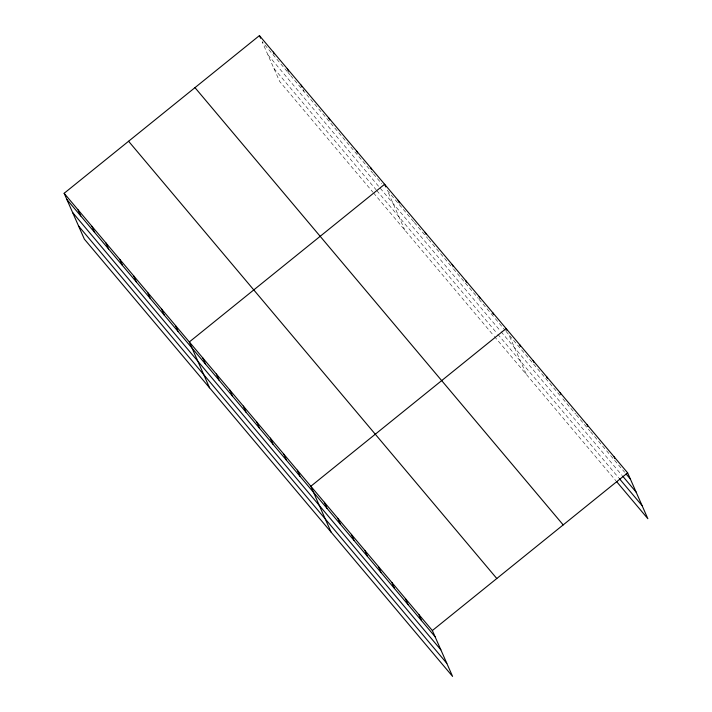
<?xml version="1.0" encoding="UTF-8"?>
<svg xmlns="http://www.w3.org/2000/svg" width="712" height="712" viewBox="0 0 712 712"><rect width="100%" height="100%" fill="white"/><g stroke="black" fill="none" stroke-linecap="round" stroke-linejoin="round"><path stroke-width="0.53" stroke-dasharray="3.56 2.67" d="M287.176 71.485L262.141 41.75L279.647 81.444L372.848 192.124M287.87 72.312L289.962 74.796M290.656 75.614L372.723 173.078M373.417 173.906L381.765 183.821M413.627 221.646L387.328 190.424L404.834 230.118M414.331 222.491L427.832 238.529M428.544 239.365L452.707 268.059M453.419 268.905L478.286 298.435M478.998 299.28L494.626 317.846M495.338 318.691L505.289 330.502M506.001 331.347L508.84 334.72L526.346 374.414M509.552 335.566L561.421 397.171M562.845 398.853L575.634 414.046M576.346 414.891L589.847 430.92M590.559 431.766L624.664 472.27M267.917 54.851L500.403 330.947M501.114 331.792L621.914 475.242M273.871 68.343L376.105 189.757M376.808 190.585L497.118 333.465M497.83 334.311L618.63 477.77M373.542 192.943L493.656 335.601M494.368 336.438L615.88 480.742M303.098 89.552L303.873 91.314"/><path stroke-width="1.07" d="M64.142 193.29L432.353 630.556L452.574 676.4L84.363 239.134L64.142 193.29L259.426 35.6L627.637 472.866L647.858 518.71L616.592 481.588M432.353 630.556L627.637 472.866M626.088 473.961L630.351 479.025M622.626 476.088L636.128 492.126M619.342 478.615L642.082 505.618M194.981 87.638L563.192 524.904M128.587 141.252L496.798 578.518M66.857 199.44L435.068 636.706M72.633 212.541L440.844 649.807M78.587 226.033L446.798 663.299M614.136 456.837L614.91 458.599M587.133 424.77L587.907 426.533M560.13 392.704L560.905 394.466M546.629 376.675L547.403 378.428M533.128 360.637L533.902 362.399M519.627 344.608L520.401 346.361M506.899 330.332L506.125 328.57L310.841 486.26L331.062 532.104M492.624 312.541L493.398 314.295M479.123 296.503L479.897 298.266M465.621 280.475L466.396 282.228M452.12 264.437L452.894 266.199M425.117 232.37L425.901 234.132M398.115 200.303L399.281 202.947M385.779 186.909L384.613 184.275L189.339 341.956L209.55 387.8M370.712 167.756L371.486 169.509M356.801 151.238L357.575 152.991M328.98 118.192L329.754 119.954M301.158 85.155L301.933 86.917M287.248 68.637L288.413 71.271M273.337 52.118L274.111 53.881M259.426 35.6L260.592 38.234M418.852 614.527L421.566 620.677M405.351 598.489L408.065 604.639M391.849 582.461L394.564 588.61M378.348 566.423L381.062 572.582M364.847 550.394L367.561 556.544M351.345 534.356L354.06 540.515M337.844 518.327L340.558 524.477M324.343 502.289L327.057 508.448M297.34 470.223L300.055 476.381M283.839 454.194L286.553 460.344M270.337 438.156L273.052 444.315M256.845 422.127L259.551 428.277M243.344 406.089L246.049 412.248M229.843 390.06L232.557 396.21M216.341 374.022L219.056 380.181M202.84 357.994L205.554 364.143M175.428 325.437L178.142 331.596M161.517 308.919L164.232 315.078M147.607 292.401L150.321 298.55M133.696 275.882L136.41 282.032M119.785 259.364L122.5 265.514M105.874 242.845L108.589 248.995M91.964 226.327L94.678 232.477M78.053 209.809L80.767 215.959"/></g></svg>
